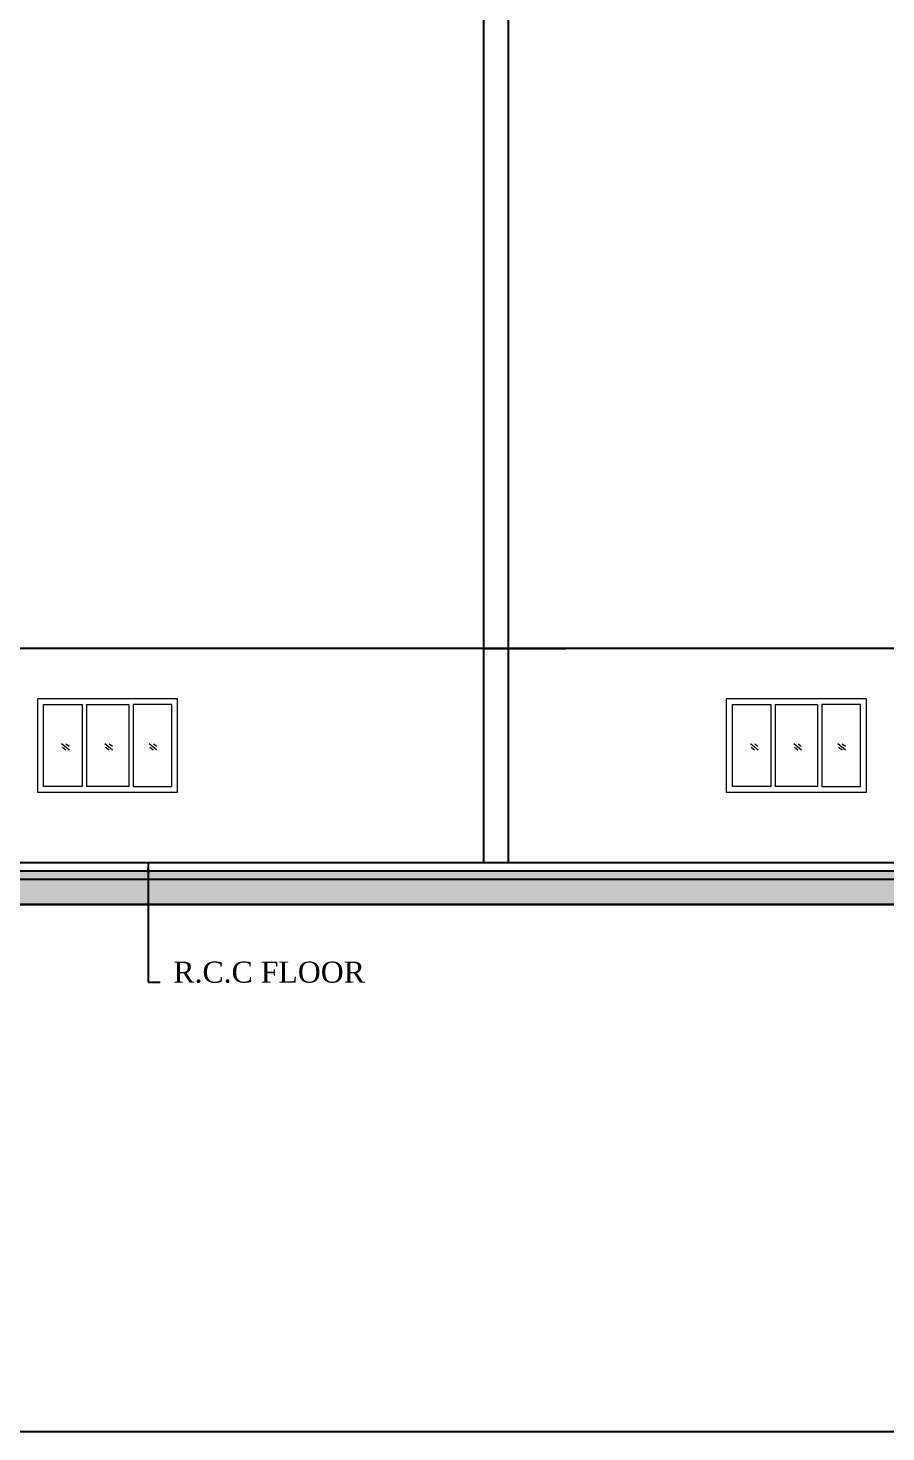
# Model space of a CAD drawing. Header units: metres. Extents: x 31037 to 31490, y -4422 to -3483.
# Drawn here: x 31274.83 to 31287.07, y -4421.54 to -4401.52 of the extents above; entities that cross this region are included whole.
import ezdxf

# ---------------------------------------------------------------- set-up
doc = ezdxf.new("R2010")
doc.units = ezdxf.units.M
doc.header["$LTSCALE"] = 30
doc.header["$MEASUREMENT"] = 0
doc.layers.get('0').update_dxf_attribs({"color": 30, "lineweight": 40})
for name, color, linetype, lineweight in [('DIM', 5, 'Continuous', 25), ('HAT', 8, 'Continuous', 18), ('JSC-S-Joinerys', 126, 'Continuous', 18), ('TEXT', 11, 'Continuous', 30)]:
    doc.layers.add(name, color=color, linetype=linetype, lineweight=lineweight)
doc.layers.add('JSC-B-Main Wall', color=20, linetype='Continuous')
doc.styles.add('DIM', font='times.ttf')
doc.styles.add('ROMANS', font='stylu.ttf', dxfattribs={"width": 0.75})
doc.dimstyles.new('STANDARD$7', dxfattribs={"dimtxt": 0.18, "dimasz": 7, "dimexe": 0.18, "dimexo": 0.0625, "dimgap": 0.09, "dimtad": 0, "dimtih": 1, "dimtoh": 1, "dimdec": 3, "dimzin": 0, "dimdsep": 46, "dimtxsty": 'ROMANS', "dimcen": 0.09, "dimclrd": 3, "dimclrt": 2, "dimaunit": 1, "dimadec": 0, "dimazin": 0, "dimtfac": 1, "dimtdec": 3, "dimtofl": 0, "dimtmove": 2, "dimatfit": 3, "dimfxl": 0, "dimtolj": 1, "dimtzin": 0, "dimarcsym": 0})
pattern_1 = [(50, (13597.27903, 975.42864), (0.3586300913, -0.0313760675), [0.0375, -0.4125]), (355, (13597.27903, 975.42864), (-0.069375667, 0.376096067), [0.03, -0.33]), (100.4514, (13597.30892, 975.42602), (0.289254691, 0.344719771), [0.031870095, -0.350571056]), (46.1842, (13597.27903, 975.52864), (0.533620524, -0.082759507), [0.05625, -0.61875]), (96.6356, (13597.3235, 975.52174), (0.467331353, 0.487058935), [0.047805144, -0.5258565]), (351.1842, (13597.27903, 975.52864), (0.467330973, 0.4870593), [0.045, -0.495]), (21, (13597.32903, 975.50364), (0.298453526, -0.2013094453), [0.0375, -0.4125]), (326, (13597.32903, 975.50364), (0.121657666, 0.3625750225), [0.03, -0.33]), (71.4514, (13597.3539, 975.48686), (0.420111314, 0.1612652484), [0.031870095, -0.350571056]), (37.5, (13597.27903, 975.42864), (0.0060799277, 0.1664469269), [0, -0.326, 0, -0.335, 0, -0.33125]), (7.5, (13597.27903, 975.42864), (0.1315347687, 0.197205856), [0, -0.191, 0, -0.3185, 0, -0.12625]), (327.5, (13597.16753, 975.42864), (0.2669112181, -0.0112774359), [0, -0.125, 0, -0.39, 0, -0.5175]), (317.5, (13597.11753, 975.42864), (0.2915930847, 0.0500524912), [0, -0.1625, 0, -0.259, 0, -0.3675])]

# ---------------------------------------------------------------- blocks, each defined once
blk = doc.blocks.new('1500')
at = {"layer": 'JSC-S-Joinerys'}
for p, q in [((270, 1125, 0), (270, 75, 0)), ((326, 1125, 0), (326, 75, 0)), ((-632, 540), (-533, 621)), ((-629, 587), (-589, 617)), ((-586, 538), (-543, 572)), ((-65, 540), (33, 621)), ((-62, 587), (-23, 617)), ((-19, 538), (24, 572)), ((490, 540), (589, 621)), ((493, 587), (533, 617)), ((536, 538), (579, 572))]:
    blk.add_line(p, q, dxfattribs=at)
for points in [[(900, 0), (-900, 0), (-900, 1200), (900, 1200)], [(-328, 75), (-825, 75), (-825, 1125), (-328, 1125)]]:
    blk.add_lwpolyline(points, close=True, dxfattribs=at)
for points in [[(270, 1125), (-273, 1125), (-273, 75), (270, 75)], [(326, 75), (820, 75), (820, 1125), (326, 1125)]]:
    blk.add_lwpolyline(points, dxfattribs=at)

msp = doc.modelspace()

# ---------------------------------------------------------------- hatches: boundary and pattern name
at = {"layer": 'HAT', "lineweight": 25}
h = msp.add_hatch(dxfattribs=at)
h.set_pattern_fill('AR-CONC,_O', color=0, scale=0.05)
h.set_pattern_definition(pattern_1)
h.paths.add_polyline_path([(31281.53855, -4413.53783), (31260.52397, -4413.53783), (31260.52397, -4413.65783), (31281.53855, -4413.65783)])
h = msp.add_hatch(dxfattribs=at)
h.set_pattern_fill('AR-CONC,_O', color=0, scale=0.05)
h.set_pattern_definition(pattern_1)
h.paths.add_polyline_path([(31293.77861, -4413.65783), (31293.77861, -4413.53783), (31281.53855, -4413.53783), (31281.53855, -4413.65783)])
h.paths.add_polyline_path([(31294.37873, -4413.65783), (31294.07873, -4413.53783), (31294.07861, -4413.53783), (31294.37861, -4413.65783)])
h = msp.add_hatch(dxfattribs=at)
h.set_pattern_fill('AR-SAND', color=0, scale=0.09)
h.set_pattern_definition([(37.5, (13597.27903, 975.42864), (-0.0056694022, 0.1734141392), [0, -0.1368, 0, -0.153, 0, -0.14625]), (7.5, (13597.27903, 975.42864), (0.1592799035, 0.253993146), [0, -0.0738, 0, -0.1233, 0, -0.04725]), (327.5, (13597.16833, 975.42864), (0.2802727676, 0.0005093148), [0, -0.045, 0, -0.162, 0, -0.2115]), (317.5, (13597.16833, 975.42864), (0.2705513944, 0.078990801), [0, -0.0225, 0, -0.1062, 0, -0.1215])])
h.paths.add_polyline_path([(31293.77861, -4414.01783), (31293.77861, -4413.65783), (31260.50861, -4413.65783), (31260.50861, -4414.01783)])

# ---------------------------------------------------------------- linework, layer by layer
at = {"color": 0, "lineweight": 25}
for p, q in [((31281.33361, -4413.41783), (31281.33361, -4400.50338)), ((31281.68361, -4413.41783), (31281.68361, -4400.52275)), ((31281.33361, -4410.36783), (31282.50861, -4410.36783)), ((31169.33861, -4413.41783), (31293.77873, -4413.41783)), ((31225.73861, -4413.53783), (31293.77861, -4413.53783)), ((31225.73861, -4413.65783), (31293.77861, -4413.65783)), ((31298.65861, -4414.01783), (31167.30076, -4414.01783))]:
    msp.add_line(p, q, dxfattribs=at)
at = {"layer": 'DIM', "color": 0, "lineweight": 25}
for p, q in [((31287.50861, -4410.36783), (31182.40861, -4410.36783)), ((31169.33861, -4414.01783), (31293.77861, -4414.01783))]:
    msp.add_line(p, q, dxfattribs=at)
msp.add_lwpolyline([(31162.57356, -4421.53702), (31162.57356, -4368.60832), (31313.93304, -4368.60832), (31313.93304, -4421.53702)], close=True, dxfattribs=at)

# ---------------------------------------------------------------- block references
at = {"layer": 'JSC-B-Main Wall', "color": 0, "lineweight": 25, "xscale": -0.0011111111089122, "yscale": 0.0011111111125501, "zscale": 0.0011111111117591}
for p in [(31275.9672, -4412.41783, -0.00037), (31285.78824, -4412.41783, -0.00037)]:
    msp.add_blockref('1500', p, dxfattribs=at)

# ---------------------------------------------------------------- texts
at = {"layer": 'TEXT', "color": 0, "lineweight": 25, "style": 'DIM'}
msp.add_text('R.C.C FLOOR', height=0.3, dxfattribs=at).set_placement((31276.90516, -4415.13256))

# ---------------------------------------------------------------- leaders
at = {"layer": 'HAT', "color": 0, "lineweight": 25}
msp.add_leader([(31276.54786, -4413.41047), (31276.54786, -4415.12481), (31276.71851, -4415.12481)], dimstyle='STANDARD$7', override={"dimscale": 3, "dimasz": 0.05, "dimexe": 0.09375, "dimtih": 0, "dimtoh": 0, "dimdec": 2, "dimpost": '\\X', "dimtxsty": 'DIM', "dimcen": 0.15625, "dimse1": 1, "dimse2": 1, "dimsd1": 1, "dimsd2": 1, "dimclrd": 4, "dimclre": 4, "dimtdec": 2, "dimtix": 1}, dxfattribs=at)

doc.saveas('drawing.dxf')
